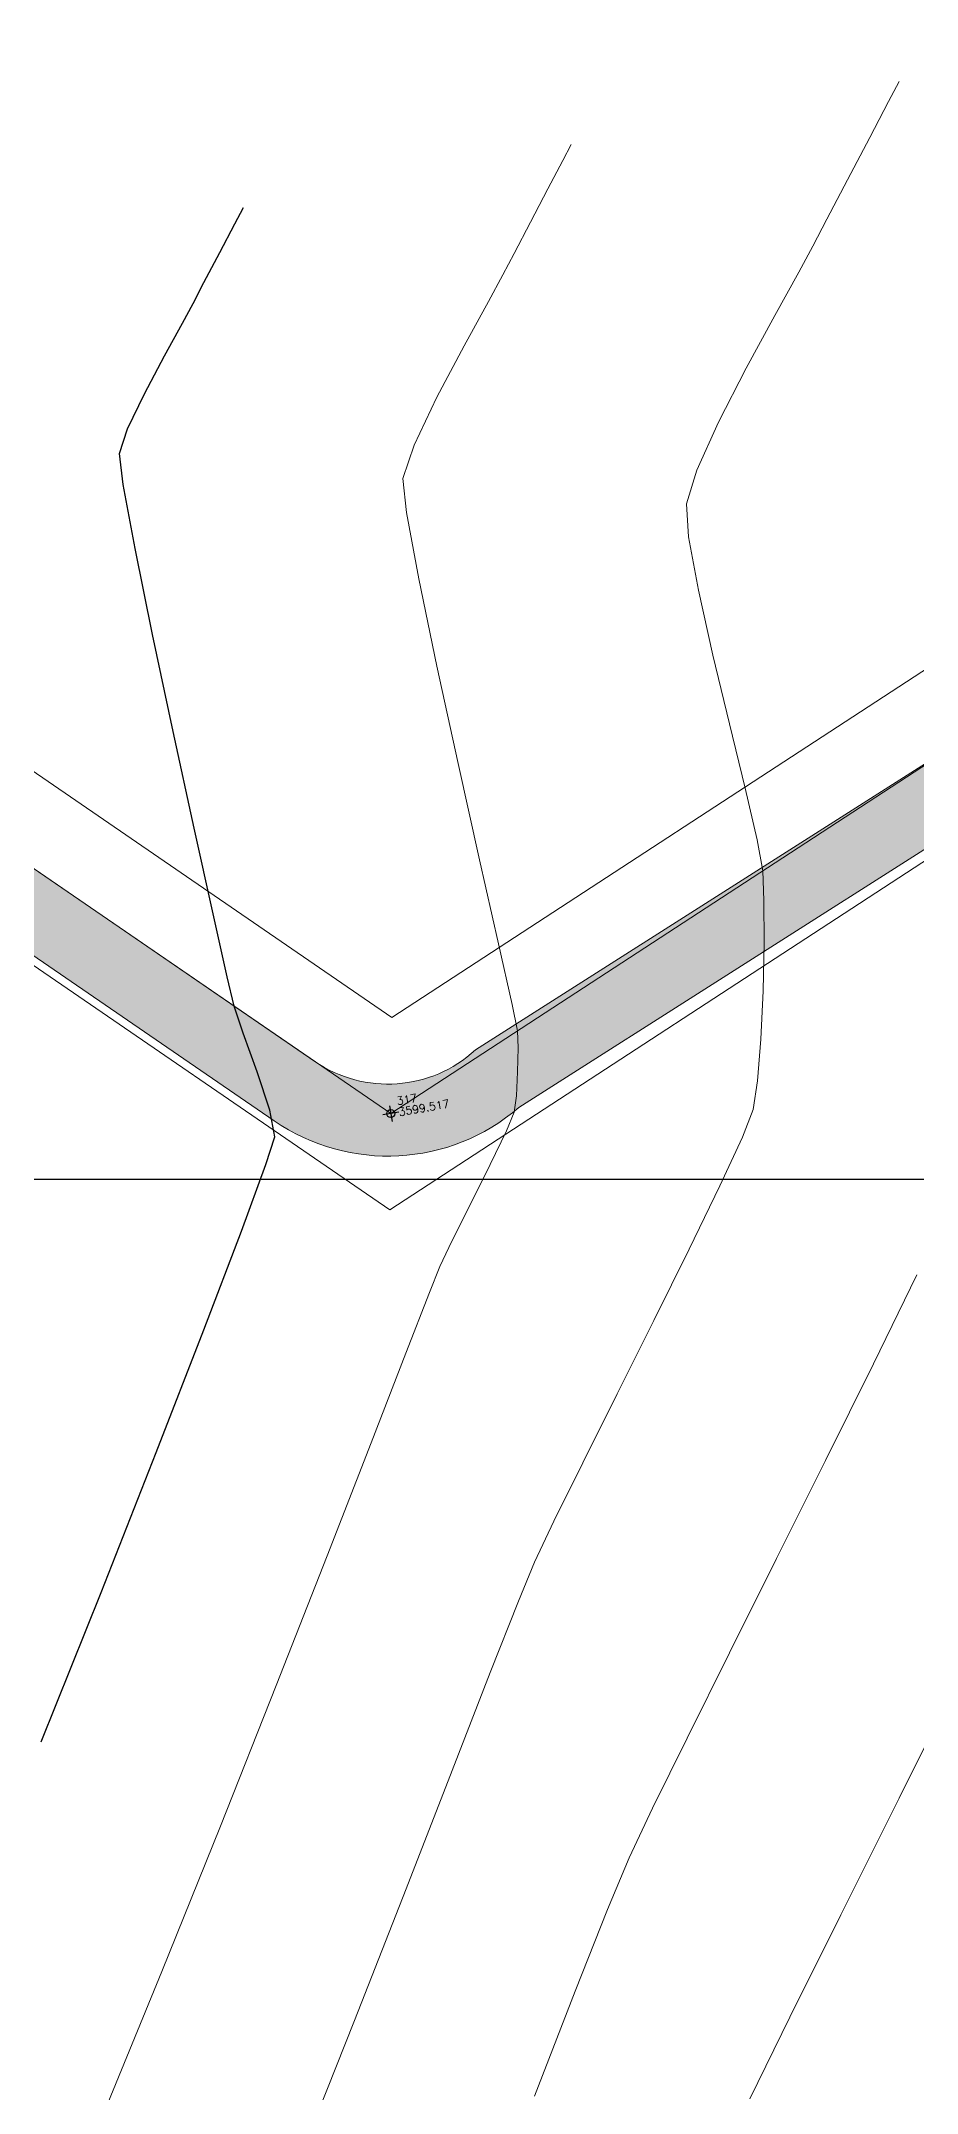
# Model space of a CAD drawing. Header units: millimetres. Extents: x 736950 to 740938, y 8500595 to 8502163.
# Drawn here: x 737922.73 to 737933.68, y 8501288.58 to 8501314.22 of the extents above; entities that cross this region are included whole.
import ezdxf

# ---------------------------------------------------------------- set-up
doc = ezdxf.new("R2010")
doc.units = ezdxf.units.MM
for name, color, linetype, lineweight in [('camino', 22, 'Continuous', 5), ('CAMINO ACTUAL', 1, 'Continuous', 13), ('CONT-MJR', 80, 'Continuous', 30), ('CONT-MNR', 96, 'Continuous', 15), ('pista', 251, 'Continuous', 5)]:
    doc.layers.add(name, color=color, linetype=linetype, lineweight=lineweight)
doc.layers.add('Cuadricula Coordenadas', color=5, linetype='Continuous')
doc.styles.add('5mm', font='arial.ttf', dxfattribs={"height": 3})

msp = doc.modelspace()

# ---------------------------------------------------------------- hatches: boundary and pattern name
at = {"layer": 'pista'}
h = msp.add_hatch(dxfattribs=at)
h.set_pattern_fill('HONEY', color=256, scale=3, angle=9.94991650582834, style=0)
h.set_pattern_definition([(9.94991650582834, (1479841.21072825, -18.49207214638591), (0.4979252195647159, 0.4170677100899267), [0.375, -0.75]), (129.9499165058283, (1479841.21072825, -18.49207214638591), (-0.6101538418184378, 0.222682034283025), [0.3749999999999999, -0.7499999999999998]), (69.94991650582834, (1479841.21072825, -18.49207214638591), (-0.112228622253722, 0.6397497443729518), [-0.75, 0.375])])
h.paths.add_polyline_path([(737744.7999806425, 8501250.923935566), (737743.4751223363, 8501250.754223157), (737756.465848178, 8501242.026572531), (737763.5739612179, 8501242.006896213), (737770.002546867, 8501243.455222024), (737769.8468594846, 8501244.342704736), (737763.4750639071, 8501242.907173423), (737756.7405500773, 8501242.925815564)])
h.paths.add_polyline_path([(737794.2809870465, 8501256.017245878), (737809.7820272583, 8501263.709828075), (737823.391616501, 8501273.483615467), (737837.0791595323, 8501280.557800073), (737851.5530432165, 8501285.77819753), (737870.8510758049, 8501293.050216693, -0.9976846880626209), (737871.0089264096, 8501292.63424804), (737865.2748787645, 8501289.581801567, 0.7845063948290762), (737866.1540430214, 8501286.121818589), (737883.2588851704, 8501291.348365877), (737897.4188924351, 8501296.516943583), (737903.2981396064, 8501301.44146652, -0.5512150924587264), (737904.1219025984, 8501301.177325813), (737906.855912117, 8501297.98174819, 0.5618964424650519), (737910.2738656431, 8501298.536066804), (737914.22079628, 8501308.558674501), (737925.6412323939, 8501300.72656757, 0.340189525830376), (737928.7023693406, 8501300.894137181), (737936.9171069289, 8501306.117412793, -0.358727273887905), (737938.1716059428, 8501305.962964654), (737943.1732157968, 8501301.051021611, 0.3417074120720416), (737946.0555081918, 8501300.709858142), (737955.8779356404, 8501307.072689936), (737971.8320576148, 8501314.464803053), (737988.5677626224, 8501323.411181662), (738023.1375471824, 8501336.282937778), (738044.4246208373, 8501357.728329657), (738061.4456776979, 8501362.208386911), (738078.9085143938, 8501363.070318012), (738112.0997810266, 8501372.051506756), (738118.6561313582, 8501373.365123207), (738128.3493353954, 8501376.976906104), (738155.2251721952, 8501366.826195797), (738176.6167526407, 8501363.543890122), (738193.8053773039, 8501353.328603027), (738204.7313956148, 8501340.877429372), (738207.705198212, 8501335.751671141), (738214.35685511, 8501331.742925933), (738229.9282901662, 8501313.374534177), (738233.5603594936, 8501308.186787868), (738234.53883727, 8501308.358438132), (738230.6417003467, 8501313.924784988), (738214.9478837823, 8501332.43754055), (738208.3676942562, 8501336.403214611), (738205.4657963786, 8501341.405035153), (738194.387784551, 8501354.029418997), (738176.9261677533, 8501364.406946706), (738155.4549153853, 8501367.70147717), (738128.3514754312, 8501377.93815071), (738118.4090486554, 8501374.233504975), (738111.8936108743, 8501372.928085677), (738078.7671659255, 8501363.964436961), (738061.3074614278, 8501363.102660457), (738043.958527311, 8501358.536303693), (738022.6381405202, 8501337.057350922), (737988.196920163, 8501324.233464561), (737971.4304040315, 8501315.270615296), (737955.4419368334, 8501307.862588815), (737945.5806043665, 8501301.47455489, -0.3391433520832071), (737943.8038299843, 8501301.693147572), (737938.8116631231, 8501306.59581691, 0.3560082385246841), (737936.4342009705, 8501306.876887502), (737928.158540546, 8501301.61487459, -0.3502196171718997), (737926.1502499409, 8501301.468794718), (737914.5128481541, 8501309.44969617, 0.4302069892023044), (737913.4330382891, 8501309.014522241), (737909.4507249827, 8501298.90206584, -0.5704007069138802), (737907.5397775185, 8501298.566836312), (737904.9064502402, 8501301.644734057, 0.4931454261128044), (737902.7202336333, 8501302.131411942), (737896.9620044216, 8501297.308254998), (737882.9728831241, 8501292.20205278), (737866.0373022418, 8501287.027224885, -0.7384715771871906), (737865.6977918843, 8501288.787355538), (737871.5108758068, 8501291.881875956, 0.9119586051647783), (737870.5337161538, 8501293.892406015), (737851.2416702455, 8501286.62264278), (737836.7183275839, 8501281.384406622), (737822.9200107896, 8501274.252970394), (737809.3164408724, 8501264.483505804), (737793.8201376351, 8501256.79327439), (737778.9884914039, 8501246.402265295), (737769.846859484, 8501244.34270474), (737770.0025468671, 8501243.455222024), (737779.3594973255, 8501245.563292695)])
h.paths.add_polyline_path([(738260.5182952256, 8501271.251537092), (738234.538837269, 8501308.358438132), (738233.56035949, 8501308.186787868), (738259.6897886079, 8501270.86568047), (738269.3749442189, 8501234.589470252), (738274.5057655985, 8501215.583008338), (738279.7983711922, 8501189.602392923), (738280.7089290785, 8501189.641305126), (738275.382018582, 8501215.790318219), (738270.2441657205, 8501234.822827347)])

# ---------------------------------------------------------------- linework, layer by layer
at = {"linetype": 'Continuous', "extrusion": (-0.172787269436437, 0.9849591664230046, 0), "elevation": 8245929.758062788}
msp.add_lwpolyline([(-2195744.716162655, 0), (-2195744.516162655, 0)], dxfattribs=at)
at = {"linetype": 'Continuous', "extrusion": (0.9849591664230046, 0.172787269436437, 0), "elevation": 2195744.616162654}
msp.add_lwpolyline([(8245929.858062788, 0), (8245929.658062788, 0)], dxfattribs=at)
at = {"linetype": 'Continuous'}
msp.add_circle((737927.0999530398, 8501300.817490675), 0.05, dxfattribs=at)
at = {"layer": 'camino'}
for p, q in [((737913.3273442052, 8501311.47527866), (737927.1139478215, 8501302.020459894)), ((737913.7975821394, 8501309.940223841), (737927.0999530398, 8501300.817490675)), ((737927.1139478215, 8501302.020459894), (737937.970142336, 8501309.100005316)), ((737914.2678200735, 8501308.40516902), (737927.0859582581, 8501299.614521455)), ((737927.0999530398, 8501300.817490675), (737937.8384733221, 8501307.820298335)), ((737927.0859582581, 8501299.614521455), (737937.7068043081, 8501306.540591355))]:
    msp.add_line(p, q, dxfattribs=at)
at = {"layer": 'CAMINO ACTUAL'}
for points in [[(737904.9064502402, 8501301.644734057), (737907.5397775185, 8501298.566836312, 0.5704007069138803), (737909.4507249827, 8501298.90206584), (737913.4330382891, 8501309.014522241, -0.4302069892023044), (737914.5128481541, 8501309.44969617), (737926.1502499409, 8501301.468794718, 0.3502196171718997), (737928.158540546, 8501301.61487459), (737936.4342009705, 8501306.876887502, -0.3560082385246841), (737938.8116631231, 8501306.59581691), (737943.8038299843, 8501301.693147572, 0.3391433520832071), (737945.5806043665, 8501301.47455489), (737955.4419368312, 8501307.862588812), (737971.4304040375, 8501315.270615296), (737988.1969201654, 8501324.23346456), (738022.638140521, 8501337.057350922)], [(737904.1219025984, 8501301.177325813), (737906.855912117, 8501297.98174819, 0.5691577054920378), (737910.290210247, 8501298.577571347), (737914.2207962802, 8501308.558674501), (737925.6412323939, 8501300.72656757, 0.3401895246784692), (737928.7023693327, 8501300.894137176), (737936.9171069289, 8501306.117412793, -0.3587272674273598), (737938.171605927, 8501305.96296467), (737943.1732157968, 8501301.051021611, 0.3417074132737766), (737946.0555082007, 8501300.709858147), (737955.8779356437, 8501307.072689937), (737971.8320576347, 8501314.464803059), (737988.5677626258, 8501323.411181664), (738023.1375471818, 8501336.282937778)]]:
    msp.add_lwpolyline(points, format="xyb", dxfattribs=at)
at = {"layer": 'CONT-MJR', "extrusion": (0.8847262226220137, -0.4661110500781795, 0), "elevation": -3309693.704577762}
msp.add_lwpolyline([(7865288.666045505, 3600.00000000001), (7865288.894645012, 3600.00000000001)], dxfattribs=at)
at = {"layer": 'CONT-MJR', "extrusion": (0.8847776768194285, -0.4660133716987261, 0), "elevation": -3308825.340857946}
msp.add_lwpolyline([(7865653.611227284, 3600.00000000001), (7865654.014895509, 3600.00000000001)], dxfattribs=at)
at = {"layer": 'CONT-MJR', "elevation": 3600}
for points in [[(737924.7638418928, 8501311.204858892), (737924.96189674, 8501311.582263414)], [(737924.0185389824, 8501309.815218244), (737924.2690399723, 8501310.289315391)], [(737924.1207682327, 8501306.80624416), (737923.901401018, 8501307.882021157)], [(737924.3782314495, 8501305.593754048), (737924.1207682327, 8501306.80624416)], [(737925.1399026196, 8501302.161688419), (737925.0546262533, 8501302.52851801)], [(737925.6504814607, 8501300.527111704), (737925.5872810959, 8501300.861488272)], [(737925.5384953003, 8501300.181081545), (737925.6504814607, 8501300.527111704)], [(737924.167812434, 8501296.58067248), (737924.7637273317, 8501298.116061078)]]:
    msp.add_lwpolyline(points, dxfattribs=at)
at = {"layer": 'CONT-MJR', "extrusion": (0.8877450255909047, -0.4603354967179957, 0), "elevation": -3258366.277881999}
msp.add_lwpolyline([(7886689.399570553, 3600.000000000006), (7886689.695817379, 3600.000000000006)], dxfattribs=at)
at = {"layer": 'CONT-MJR', "extrusion": (0.8775313298853582, -0.4795193062532881, 0), "elevation": -3428990.745389676}
msp.add_lwpolyline([(7814015.523965336, 3600.00000000001), (7814015.802016853, 3600.00000000001)], dxfattribs=at)
at = {"layer": 'CONT-MJR', "extrusion": (0.875859175547449, -0.4825667877189054, 0), "elevation": -3456132.255818802}
msp.add_lwpolyline([(7802048.365163269, 3600), (7802048.831622887, 3600)], dxfattribs=at)
at = {"layer": 'CONT-MJR', "extrusion": (0.9030865447438248, -0.4294586041781672, 0), "elevation": -2984551.394743931}
msp.add_lwpolyline([(7994325.837896223, 3600), (7994326.325813499, 3600)], dxfattribs=at)
at = {"layer": 'CONT-MJR', "extrusion": (0.9491469879422111, -0.3148332817226096, 0), "elevation": -1976096.968698354}
msp.add_lwpolyline([(8301314.836235832, 3600.000000000006), (8301315.160902182, 3600.000000000006)], dxfattribs=at)
at = {"layer": 'CONT-MJR', "extrusion": (0.9929826329208772, 0.1182602668588344, 0), "elevation": 1738112.504101572}
msp.add_lwpolyline([(8354384.818258002, 3600.000000000013), (8354385.205572817, 3600.000000000013)], dxfattribs=at)
at = {"layer": 'CONT-MJR', "extrusion": (0.9831274445049116, 0.1829219173889285, 0), "elevation": 2280548.7775164}
msp.add_lwpolyline([(8222886.63806953, 3600.000000000003), (8222887.451608608, 3600.000000000003)], dxfattribs=at)
at = {"layer": 'CONT-MJR', "extrusion": (0.9771647773511422, 0.2124829355602302, 0), "elevation": 2527456.079411983}
msp.add_lwpolyline([(8150378.811379504, 3600.000000000003), (8150380.049606622, 3600.000000000003)], dxfattribs=at)
at = {"layer": 'CONT-MJR', "extrusion": (0.9763967186951487, 0.2159848321557487, 0), "elevation": 2556659.998882839}
msp.add_lwpolyline([(8141264.081186998, 3600.000000000013), (8141265.175171056, 3600.000000000013)], dxfattribs=at)
at = {"layer": 'CONT-MJR', "extrusion": (0.9756346137041615, 0.2194016876469546, 0), "elevation": 2585145.347567084}
msp.add_lwpolyline([(8132263.006050919, 3600.000000000013), (8132263.812830072, 3600.000000000013)], dxfattribs=at)
at = {"layer": 'CONT-MJR', "extrusion": (0.9480274045389023, 0.3181886865418578, 0), "elevation": 3404591.423848985}
msp.add_lwpolyline([(7824667.63456671, 3600.000000000013), (7824667.992514607, 3600.000000000013)], dxfattribs=at)
at = {"layer": 'CONT-MJR', "extrusion": (0.9396750152391636, 0.3420685102947619, 0), "elevation": 3601437.574042974}
msp.add_lwpolyline([(7736039.415037047, 3600), (7736039.927188409, 3600)], dxfattribs=at)
at = {"layer": 'CONT-MJR', "extrusion": (0.9496141015050681, 0.3134215343953287, 0), "elevation": 3365235.30390752}
msp.add_lwpolyline([(7841673.409371233, 3600.000000000003), (7841673.914418377, 3600.000000000003)], dxfattribs=at)
at = {"layer": 'CONT-MJR', "extrusion": (0.9385759300673281, -0.3450727800019153, 0), "elevation": -2240968.138502936}
msp.add_lwpolyline([(8233752.852360532, 3600.00000000001), (8233753.741243144, 3600.00000000001)], dxfattribs=at)
at = {"layer": 'CONT-MJR', "extrusion": (0.9346930556131708, -0.3554558928875901, 0), "elevation": -2332103.360327151}
msp.add_lwpolyline([(8208404.018554185, 3600), (8208405.335282317, 3600)], dxfattribs=at)
at = {"layer": 'CONT-MJR', "extrusion": (0.9301074358632259, -0.367287568196822, 0), "elevation": -2436071.792049625}
msp.add_lwpolyline([(8178147.657661092, 3600), (8178149.537271583, 3600)], dxfattribs=at)
at = {"layer": 'CONT-MJR', "extrusion": (0.927850503998012, -0.3729523323839593, 0), "elevation": -2485895.065571046}
msp.add_lwpolyline([(8163138.962300528, 3600.000000000013), (8163140.976946138, 3600.000000000013)], dxfattribs=at)
at = {"layer": 'CONT-MNR'}
for points, elevation in [([(737933.3250812367, 8501313.468018813), (737933.4561937607, 8501313.716941154)], 3598), ([(737932.5517084707, 8501311.9964546), (737932.8099281031, 8501312.489493757)], 3598), ([(737932.3769407801, 8501311.658606723), (737932.5517084707, 8501311.9964546)], 3598), ([(737928.6405246605, 8501311.567626495), (737928.8448924401, 8501311.957842054)], 3599), ([(737928.5022048722, 8501311.300236985), (737928.6405246605, 8501311.567626495)], 3599), ([(737932.2003333045, 8501311.3339686), (737932.3769407801, 8501311.658606723)], 3598), ([(737931.9012209142, 8501310.793627355), (737932.2003333045, 8501311.3339686)], 3598), ([(737931.199026034, 8501309.459024489), (737931.54548977, 8501310.135880237)], 3598), ([(737930.7974454311, 8501308.441176092), (737930.9277158671, 8501308.86135736)], 3598), ([(737927.4486686063, 8501307.500922875), (737927.2958980696, 8501308.328792304)], 3599), ([(737930.9457437804, 8501307.361482948), (737930.8241640399, 8501308.02629074)], 3598), ([(737931.1271500525, 8501306.548509883), (737930.9457437804, 8501307.361482948)], 3598), ([(737931.3333482568, 8501305.689128704), (737931.1271500525, 8501306.548509883)], 3598), ([(737931.6799820611, 8501304.23817069), (737931.5293037929, 8501304.885096587)], 3598), ([(737931.7503484613, 8501303.850108188), (737931.6799820611, 8501304.23817069)], 3598), ([(737928.6165809942, 8501302.179537037), (737928.4463372293, 8501302.93848252)], 3599), ([(737931.7273548447, 8501301.748278892), (737931.7540044797, 8501302.35115796)], 3598), ([(737928.6860733851, 8501301.340170948), (737928.6907131079, 8501301.640955107)], 3599), ([(737931.6307563329, 8501300.867871132), (737931.6863552835, 8501301.227172513)], 3598), ([(737928.5457137872, 8501300.60150894), (737928.6440698971, 8501300.834660547)], 3599), ([(737931.2150337942, 8501299.914437117), (737931.4959594929, 8501300.52192282)], 3598), ([(737928.0955289494, 8501299.685497576), (737928.3426312591, 8501300.181617966)], 3599), ([(737930.8314674208, 8501299.124579616), (737931.2150337942, 8501299.914437117)], 3598), ([(737927.7120915315, 8501298.906608343), (737927.8651134946, 8501299.22365772)], 3599), ([(737930.3887485552, 8501298.231515912), (737930.8314674208, 8501299.124579616)], 3598), ([(737929.9303653823, 8501297.314411594), (737930.3887485552, 8501298.231515912)], 3598), ([(737926.8533274231, 8501296.700796463), (737927.2886836462, 8501297.822966078)], 3599), ([(737929.1405588447, 8501295.72474351), (737929.499806084, 8501296.452432264)], 3598), ([(737927.8674262076, 8501292.605601344), (737928.3443223458, 8501293.83054671)], 3598), ([(737924.9696186688, 8501291.912801838), (737925.6673808477, 8501293.670721998)], 3599), ([(737930.0801321638, 8501291.514413504), (737930.374074508, 8501292.135780243)], 3597), ([(737932.0898114603, 8501289.522685664), (737932.7262114441, 8501290.801703064)], 3596), ([(737923.4965869613, 8501288.286157386), (737924.237216011, 8501290.092949519)], 3599)]:
    msp.add_lwpolyline(points, dxfattribs=dict(at, elevation=elevation))
at = {"layer": 'CONT-MNR', "extrusion": (0.8846748929590661, -0.4662084659976317, 0), "elevation": -3310553.225512887}
msp.add_lwpolyline([(7864928.838773417, 3598), (7864929.345825667, 3598)], dxfattribs=at)
at = {"layer": 'CONT-MNR', "extrusion": (0.8850278199124806, -0.465538138052042, 0), "elevation": -3304594.121344938}
msp.add_lwpolyline([(7867433.925312854, 3598.000000000013), (7867434.52410608, 3598.000000000013)], dxfattribs=at)
at = {"layer": 'CONT-MNR', "extrusion": (0.8847705635522384, -0.466026876769414, 0), "elevation": -3308942.140378048}
msp.add_lwpolyline([(7865606.121957267, 3599), (7865606.344624535, 3599)], dxfattribs=at)
at = {"layer": 'CONT-MNR', "extrusion": (0.8846748938870702, -0.4662084642366558, 0), "elevation": -3310556.469669851}
msp.add_lwpolyline([(7864926.401612457, 3599), (7864926.802918668, 3599)], dxfattribs=at)
at = {"layer": 'CONT-MNR', "extrusion": (0.8850278187181149, -0.4655381403226331, 0), "elevation": -3304597.403192018}
msp.add_lwpolyline([(7867431.600432837, 3599), (7867432.07434739, 3599)], dxfattribs=at)
at = {"layer": 'CONT-MNR', "extrusion": (0.877531330127166, -0.4795193058107744, 0), "elevation": -3428987.513092347}
msp.add_lwpolyline([(7814017.598704064, 3599.00000000001), (7814017.976237342, 3599.00000000001)], dxfattribs=at)
at = {"layer": 'CONT-MNR', "extrusion": (0.8758591764533841, -0.4825667860746321, 0), "elevation": -3456129.02004034}
msp.add_lwpolyline([(7802050.288979934, 3599.000000000006), (7802050.922330303, 3599.000000000006)], dxfattribs=at)
at = {"layer": 'CONT-MNR', "extrusion": (0.879598994077682, -0.4757158917016856, 0), "elevation": -3395124.486811855}
msp.add_lwpolyline([(7828789.607040125, 3598.000000000003), (7828790.354820788, 3598.000000000003)], dxfattribs=at)
at = {"layer": 'CONT-MNR', "extrusion": (0.8841667534110879, -0.4671714376569875, 0), "elevation": -3319117.990428645}
msp.add_lwpolyline([(7861314.192527785, 3599), (7861314.920581011, 3599)], dxfattribs=at)
at = {"layer": 'CONT-MNR', "extrusion": (0.9030865442576886, -0.429458605200438, 0), "elevation": -2984548.082114105}
msp.add_lwpolyline([(7994327.190034688, 3599), (7994327.852519863, 3599)], dxfattribs=at)
at = {"layer": 'CONT-MNR', "extrusion": (0.9105710950861838, -0.4133524897633348, 0), "elevation": -2842098.611140968}
msp.add_lwpolyline([(8046071.705796777, 3598.000000000004), (8046072.362161923, 3598.000000000004)], dxfattribs=at)
at = {"layer": 'CONT-MNR', "extrusion": (0.9491469880877127, -0.3148332812839576, 0), "elevation": -1976093.501395926}
msp.add_lwpolyline([(8301315.656608135, 3599.00000000001), (8301316.097434179, 3599.00000000001)], dxfattribs=at)
at = {"layer": 'CONT-MNR', "extrusion": (0.9947354889258548, 0.1024758853166955, 0), "elevation": 1605221.56682009}
msp.add_lwpolyline([(8380933.344004144, 3599), (8380933.771264523, 3599)], dxfattribs=at)
at = {"layer": 'CONT-MNR', "extrusion": (0.9979327492226449, 0.0642668501556907, 0), "elevation": 1282757.625147151}
msp.add_lwpolyline([(8436309.200963043, 3598.00000000001), (8436309.616707845, 3598.00000000001)], dxfattribs=at)
at = {"layer": 'CONT-MNR', "extrusion": (0.9791367843733993, 0.2032022575832255, 0), "elevation": 2450016.785786985}
msp.add_lwpolyline([(8173993.250809444, 3599.00000000001), (8173994.365921, 3599.00000000001)], dxfattribs=at)
at = {"layer": 'CONT-MNR', "extrusion": (0.9770597186623, 0.2129655046422952, 0), "elevation": 2531484.416312089}
msp.add_lwpolyline([(8149129.663046804, 3599.000000000011), (8149130.908562284, 3599.000000000011)], dxfattribs=at)
at = {"layer": 'CONT-MNR', "extrusion": (0.9715620106073062, 0.2367852604042084, 0), "elevation": 2729929.931294083}
msp.add_lwpolyline([(8084813.557623483, 3598.000000000003), (8084814.385189926, 3598.000000000003)], dxfattribs=at)
at = {"layer": 'CONT-MNR', "extrusion": (0.9759497764289917, 0.2179954905226282, 0), "elevation": 2573426.804006608}
msp.add_lwpolyline([(8135980.705446808, 3599.000000000013), (8135981.938254328, 3599.000000000013)], dxfattribs=at)
at = {"layer": 'CONT-MNR', "extrusion": (0.97546709737558, 0.2201452746203307, 0), "elevation": 2591346.589642311}
msp.add_lwpolyline([(8130289.840842976, 3599.000000000013), (8130290.917755133, 3599.000000000013)], dxfattribs=at)
at = {"layer": 'CONT-MNR', "extrusion": (0.9991809669125865, 0.04046474217919377, 0), "elevation": 1081330.428310289}
msp.add_lwpolyline([(8464480.41464018, 3598.00000000001), (8464480.782945106, 3598.00000000001)], dxfattribs=at)
at = {"layer": 'CONT-MNR', "extrusion": (0.9999969411202099, 0.002473408624507873, 0), "elevation": 758956.7053594597}
msp.add_lwpolyline([(8499451.744517917, 3598.000000000013), (8499452.270847043, 3598.000000000013)], dxfattribs=at)
at = {"layer": 'CONT-MNR', "extrusion": (0.9997846744014715, -0.02075102002177143, 0), "elevation": 561362.1631078646}
msp.add_lwpolyline([(8514784.639742974, 3598.000000000013), (8514785.244492643, 3598.000000000013)], dxfattribs=at)
at = {"layer": 'CONT-MNR', "extrusion": (0.9790961520891157, 0.2033979472961495, 0), "elevation": 2451650.481673011}
msp.add_lwpolyline([(8173498.750336435, 3599), (8173499.085867867, 3599)], dxfattribs=at)
at = {"layer": 'CONT-MNR', "extrusion": (0.9996077101171889, 0.02800760386520676, 0), "elevation": 975740.2974520087}
msp.add_lwpolyline([(8477299.051880382, 3599.00000000001), (8477299.262027213, 3599.00000000001)], dxfattribs=at)
at = {"layer": 'CONT-MNR', "extrusion": (0.9969191889817043, -0.07843551899529277, 0), "elevation": 68854.28439661488}
msp.add_lwpolyline([(8532990.379484333, 3598), (8532990.902201105, 3598)], dxfattribs=at)
at = {"layer": 'CONT-MNR', "extrusion": (0.9986712882544062, -0.0515330769145862, 0), "elevation": 298849.9757236849}
msp.add_lwpolyline([(8528032.997116307, 3599.000000000006), (8528033.296964336, 3599.000000000006)], dxfattribs=at)
at = {"layer": 'CONT-MNR', "extrusion": (0.9918005096544094, -0.1277957317333179, 0), "elevation": -354551.9555734008}
msp.add_lwpolyline([(8525898.631577684, 3599.000000000013), (8525898.839342032, 3599.000000000013)], dxfattribs=at)
at = {"layer": 'CONT-MNR', "extrusion": (0.9317666560565347, -0.3630577070676552, 0), "elevation": -2398882.712193386}
msp.add_lwpolyline([(8189140.076339757, 3598), (8189140.44762189, 3598)], dxfattribs=at)
at = {"layer": 'CONT-MNR', "extrusion": (0.9002353312542617, -0.4354036614011531, 0), "elevation": -3037188.059776192}
msp.add_lwpolyline([(7974467.487324107, 3599.00000000001), (7974467.953747673, 3599.00000000001)], dxfattribs=at)
at = {"layer": 'CONT-MNR', "extrusion": (0.8948178169966138, -0.4464314890164164, 0), "elevation": -3134936.669629795}
msp.add_lwpolyline([(7936548.248557735, 3599), (7936548.764684983, 3599)], dxfattribs=at)
at = {"layer": 'CONT-MNR', "extrusion": (0.9294656845006154, -0.3689085812715699, 0), "elevation": -2450323.632571306}
msp.add_lwpolyline([(8173893.124809648, 3599), (8173893.472723718, 3599)], dxfattribs=at)
at = {"layer": 'CONT-MNR', "extrusion": (0.8982665265808224, -0.4394510748927856, 0), "elevation": -3073043.773291962}
msp.add_lwpolyline([(7960716.654599244, 3597.000000000003), (7960717.894552836, 3597.000000000003)], dxfattribs=at)
at = {"layer": 'CONT-MNR', "extrusion": (0.9322531519876516, -0.3618066619191647, 0), "elevation": -2387891.146494989}
msp.add_lwpolyline([(8192348.700503579, 3599), (8192349.516020346, 3599)], dxfattribs=at)
at = {"layer": 'CONT-MNR', "extrusion": (0.8958354637580836, -0.4443858929729197, 0), "elevation": -3116790.092635242}
msp.add_lwpolyline([(7943689.686312977, 3597), (7943691.031619569, 3597)], dxfattribs=at)
at = {"layer": 'CONT-MNR', "extrusion": (0.8946057822959856, -0.4468562344676277, 0), "elevation": -3138701.323373577}
msp.add_lwpolyline([(7935057.360944177, 3598.000000000003), (7935058.324473981, 3598.000000000003)], dxfattribs=at)
at = {"layer": 'CONT-MNR', "extrusion": (0.9317220860843631, -0.3631720725807574, 0), "elevation": -2399890.795292311}
msp.add_lwpolyline([(8188838.80888602, 3599.00000000001), (8188840.321224118, 3599.00000000001)], dxfattribs=at)
at = {"layer": 'CONT-MNR', "extrusion": (0.8946355008564216, -0.446796732986466, 0), "elevation": -3138170.850030493}
msp.add_lwpolyline([(7935266.111514485, 3597.000000000006), (7935267.483204536, 3597.000000000006)], dxfattribs=at)
at = {"layer": 'CONT-MNR', "extrusion": (0.9031505072520064, -0.4293240748553983, 0), "elevation": -2983349.844485904}
msp.add_lwpolyline([(7994759.722304278, 3598), (7994760.291680681, 3598)], dxfattribs=at)
at = {"layer": 'CONT-MNR', "extrusion": (0.9307733998038747, -0.3655966058616195, 0), "elevation": -2421202.529218218}
msp.add_lwpolyline([(8182561.132001687, 3599.000000000001), (8182562.873559467, 3599.000000000001)], dxfattribs=at)
at = {"layer": 'CONT-MNR', "extrusion": (0.9245866987273902, -0.3809717004403164, 0), "elevation": -2556473.650341862}
msp.add_lwpolyline([(8141313.975130605, 3598), (8141314.499949042, 3598)], dxfattribs=at)
at = {"layer": 'CONT-MNR', "extrusion": (0.8943954309973536, -0.4472771098670913, 0), "elevation": -3142431.83093953}
msp.add_lwpolyline([(7933578.373119127, 3597), (7933579.692196291, 3597)], dxfattribs=at)
at = {"layer": 'CONT-MNR', "extrusion": (0.9306276187506664, -0.3659675330114196, 0), "elevation": -2424461.032685055}
msp.add_lwpolyline([(8181596.649532268, 3598), (8181597.610952335, 3598)], dxfattribs=at)
at = {"layer": 'CONT-MNR', "extrusion": (0.895198325210792, -0.4456679913790011, 0), "elevation": -3128159.760671834}
msp.add_lwpolyline([(7939215.406523621, 3597.000000000011), (7939216.593987035, 3597.000000000011)], dxfattribs=at)
at = {"layer": 'CONT-MNR', "extrusion": (0.8946291179627534, -0.4468095134318272, 0), "elevation": -3138281.502352908}
msp.add_lwpolyline([(7935219.284928949, 3596.000000000013), (7935221.029570573, 3596.000000000013)], dxfattribs=at)
at = {"layer": 'CONT-MNR', "extrusion": (0.8976420259611643, -0.4407253035943556, 0), "elevation": -3084337.241483535}
msp.add_lwpolyline([(7956341.684194978, 3597.000000000009), (7956342.661063952, 3597.000000000009)], dxfattribs=at)
at = {"layer": 'CONT-MNR', "extrusion": (0.9317653797205913, -0.3630609826931868, 0), "elevation": -2398912.00795316}
msp.add_lwpolyline([(8189121.365491658, 3598.000000000003), (8189122.949478437, 3598.000000000003)], dxfattribs=at)
at = {"layer": 'CONT-MNR', "extrusion": (0.8945381223954978, -0.4469916638832739, 0), "elevation": -3139897.165249454}
msp.add_lwpolyline([(7934578.488816759, 3596.000000000013), (7934580.119929296, 3596.000000000013)], dxfattribs=at)
at = {"layer": 'CONT-MNR', "extrusion": (0.9276903387469185, -0.3733505529601205, 0), "elevation": -2489396.171484616}
msp.add_lwpolyline([(8162069.108121438, 3599.000000000013), (8162071.069823791, 3599.000000000013)], dxfattribs=at)
at = {"layer": 'CONT-MNR', "extrusion": (0.9223235269032946, -0.3864185706208588, 0), "elevation": -2604446.641315374}
msp.add_lwpolyline([(8126090.361481725, 3597.000000000003), (8126091.059589718, 3597.000000000003)], dxfattribs=at)
at = {"layer": 'CONT-MNR', "extrusion": (0.9309167620858564, -0.3652314089280727, 0), "elevation": -2417989.651364892}
msp.add_lwpolyline([(8183506.866807385, 3598), (8183508.63667572, 3598)], dxfattribs=at)
at = {"layer": 'CONT-MNR', "extrusion": (0.9297659226303892, -0.3681512313102613, 0), "elevation": -2443658.710737688}
msp.add_lwpolyline([(8175879.22057655, 3597.000000000013), (8175880.31809794, 3597.000000000013)], dxfattribs=at)
at = {"layer": 'CONT-MNR', "extrusion": (0.9318357850320952, -0.3628802415861448, 0), "elevation": -2397321.086962856}
msp.add_lwpolyline([(8189584.693086989, 3597), (8189586.102485439, 3597)], dxfattribs=at)
at = {"layer": 'CONT-MNR', "extrusion": (0.9294193183312771, -0.3690253794966198, 0), "elevation": -2451348.297101957}
msp.add_lwpolyline([(8173574.463770195, 3598), (8173576.335942959, 3598)], dxfattribs=at)
at = {"layer": 'CONT-MNR', "extrusion": (0.8975186157975071, -0.4409765688751806, 0), "elevation": -3086561.696928304}
msp.add_lwpolyline([(7955475.228807108, 3596.000000000013), (7955476.365922637, 3596.000000000013)], dxfattribs=at)
at = {"layer": 'Cuadricula Coordenadas', "color": 8}
msp.add_line((736950.2264744169, 8501300), (738552.8979275209, 8501300), dxfattribs=at)

# ---------------------------------------------------------------- texts
at = {"color": 2, "insert": (737927.1656193753, 8501301.021911642), "char_height": 0.1, "width": 0.3666666666666666, "attachment_point": 1, "rotation": 9.94991650582834, "style": '5mm'}
msp.add_mtext('\\Ftxt.shx;\\W1.0000000000;\\T1.0000000000;\\o\\l317', dxfattribs=at)
at = {"color": 1, "insert": (737927.1898095931, 8501300.884017358), "char_height": 0.1, "width": 0.7999999999999999, "attachment_point": 1, "rotation": 9.94991650582834, "style": '5mm'}
msp.add_mtext('\\Ftxt.shx;\\W1.0000000000;\\T1.0000000000;\\o\\l3599.517', dxfattribs=at)

doc.saveas('drawing.dxf')
